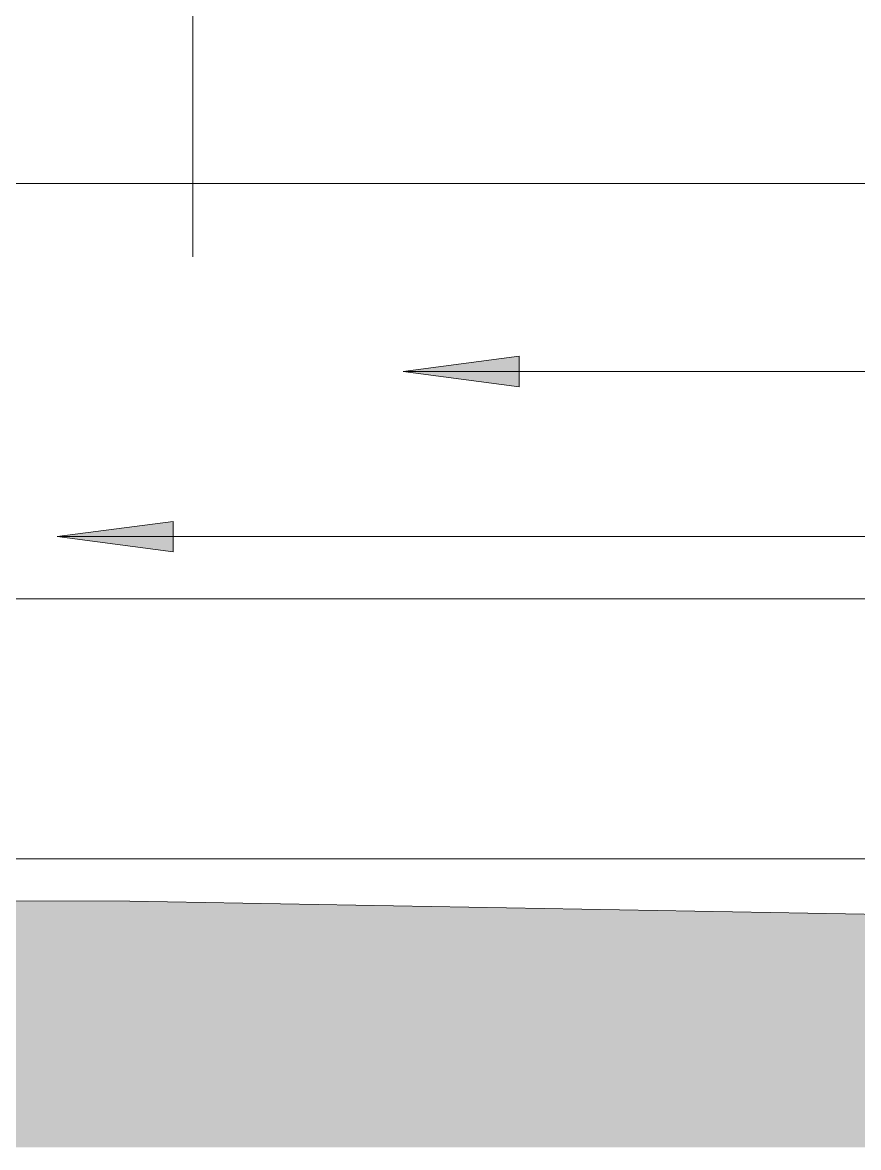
# Model space of a CAD drawing. Header units: millimetres. Extents: x -35517 to 139323, y -3702 to 5999.
# Drawn here: x 47874 to 50039, y -1145 to 1768 of the extents above; entities that cross this region are included whole.
import ezdxf

# ---------------------------------------------------------------- set-up
doc = ezdxf.new("R2010")
doc.units = ezdxf.units.MM
for name, color, linetype, lineweight in [('A-DETL-GENF', 92, 'Continuous', 5), ('A-DETL-THIN', 151, 'Continuous', 5), ('A-WALL', 113, 'Continuous', 9), ('G-ANNO-TEXT', 231, 'Continuous', 5), ('I-WALL', 2, 'Continuous', 9)]:
    doc.layers.add(name, color=color, linetype=linetype, lineweight=lineweight)

msp = doc.modelspace()

# ---------------------------------------------------------------- hatches: boundary and pattern name
at = {"layer": 'A-DETL-GENF'}
h = msp.add_hatch(dxfattribs=at)
h.set_pattern_fill('FP_79', style=0, pattern_type=2)
h.set_pattern_definition([(45, (87898.65, 32702.56), (0, 179.99969), [127.279, -127.279]), (45, (87928.65, 32672.56), (0, 179.99969), [127.279, -127.279]), (45, (87958.65, 32642.56), (0, 179.99969), [127.279, -127.279]), (315, (87988.65, 32642.56), (179.99969, 0), [127.279, -127.279]), (315, (88018.65, 32672.56), (179.99969, 0), [127.279, -127.279]), (315, (88048.65, 32702.56), (179.99969, 0), [127.279, -127.279])])
h.paths.add_polyline_path([(55482, -1144.7), (55482, -678.1), (52429.3, -678.1), (50337, -545.5), (48151.9, -507.3), (42190.5, -493.3), (27389, -234.8), (20061.4, 64), (18816.8, 110), (18816.8, 607.5), (13669.1, 967.4), (13669.1, -1144.7), (53131.4, -1144.7)])
at = {"layer": 'G-ANNO-TEXT'}
for points in [[(48859.9, 864.3), (49159.9, 824.9), (49159.9, 903.8)], [(47964.1, 436.6), (48264.1, 397.1), (48264.1, 476.1)]]:
    msp.add_hatch(color=7, dxfattribs=at).paths.add_polyline_path(points)

# ---------------------------------------------------------------- linework, layer by layer
at = {"layer": 'A-DETL-THIN'}
for p, q in [((48151.9, -507.3), (42190.5, -493.3)), ((50351.5, -545.7), (48151.9, -507.3))]:
    msp.add_line(p, q, dxfattribs=at)
at = {"layer": 'A-WALL'}
msp.add_line((50955.4, 275.3), (47433.8, 275.3), dxfattribs=at)
at = {"layer": 'G-ANNO-TEXT', "color": 7}
for p, q in [((45074.8, 1350.8), (55169.6, 1350.8)), ((49159.9, 903.8), (48859.9, 864.3)), ((49159.9, 824.9), (49159.9, 903.8)), ((48859.9, 864.3), (49159.9, 824.9)), ((48859.9, 864.3), (55634, 864.3)), ((48264.1, 476.1), (47964.1, 436.6)), ((48264.1, 397.1), (48264.1, 476.1)), ((47964.1, 436.6), (48264.1, 397.1)), ((47964.1, 436.6), (56288.3, 436.6)), ((47483.8, -397.3), (56490.8, -397.3))]:
    msp.add_line(p, q, dxfattribs=at)
at = {"layer": 'I-WALL'}
msp.add_line((48314.8, 1161), (48314.8, 2110), dxfattribs=at)

doc.saveas('drawing.dxf')
